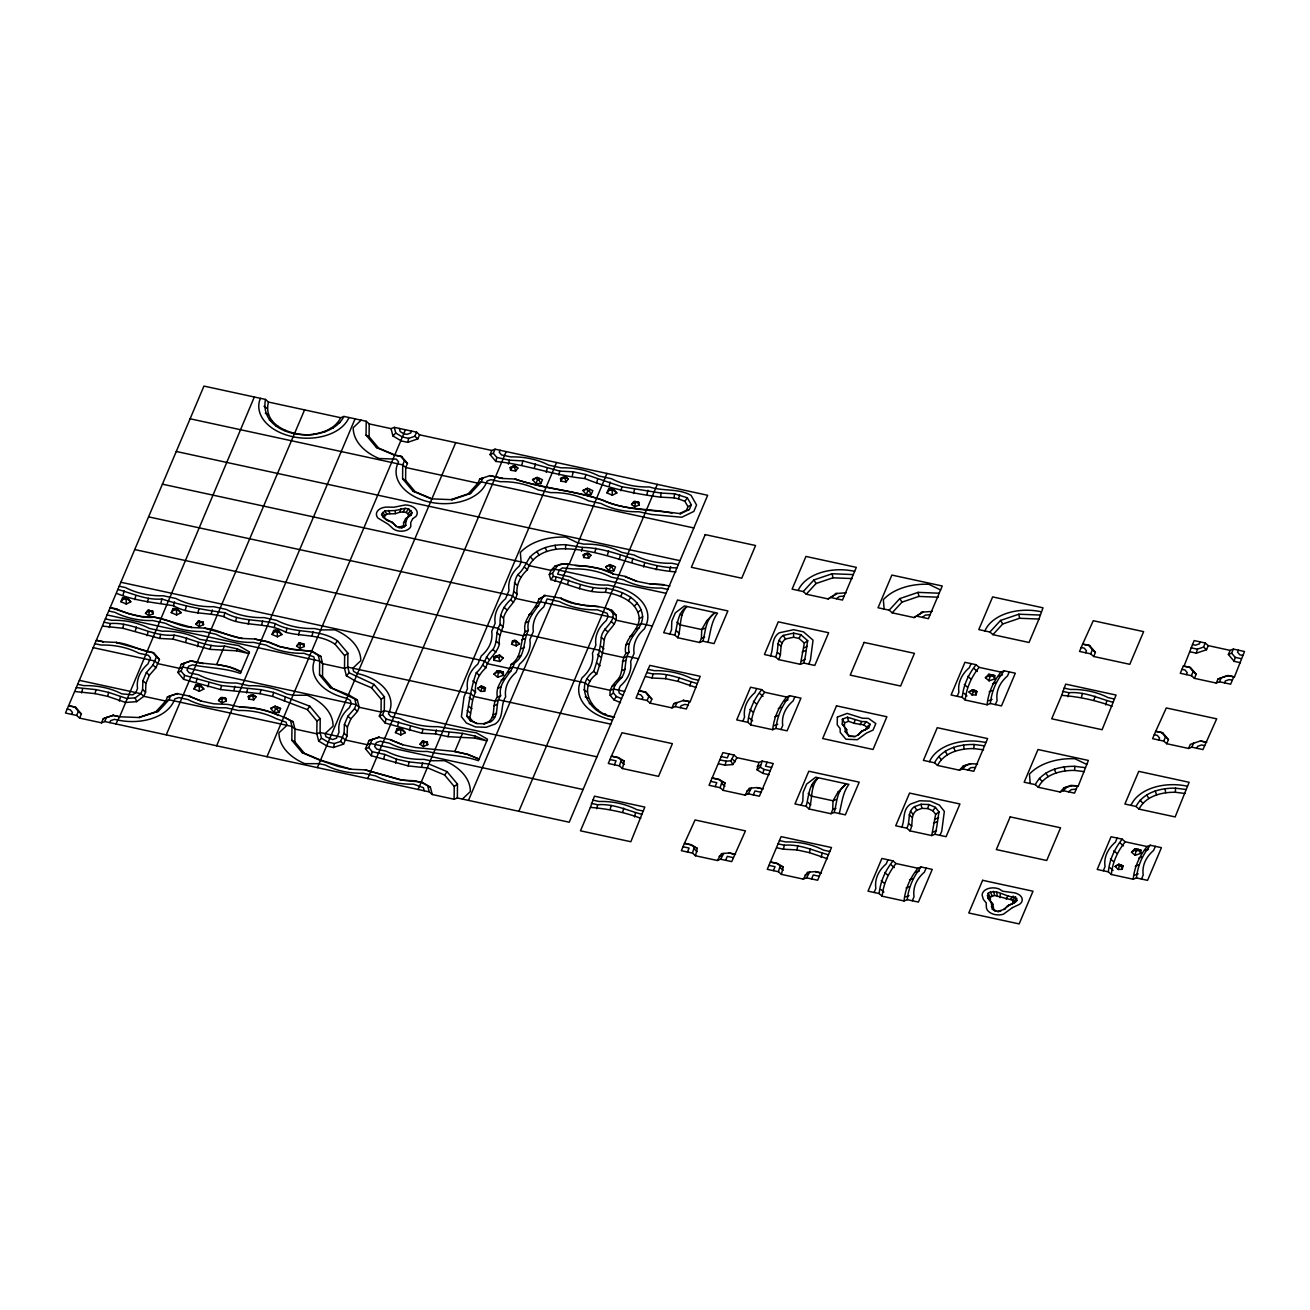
<?xml version="1.0" encoding="UTF-8"?>
<svg xmlns="http://www.w3.org/2000/svg" width="1310" height="1310" viewBox="0 0 1310 1310"><rect width="100%" height="100%" fill="white"/><g stroke="black" fill="none" stroke-linecap="round" stroke-linejoin="round"><path stroke-width="1.5" d="M432.251 794.515L429.238 791.879L104.734 721.532L101.492 722.825L79.632 718.093L76.635 715.44L65.5 713.033L203.951 386.09L265.455 399.419L268.452 402.055L340.698 417.726L343.94 416.433L366.21 421.263L369.207 423.9L391.068 428.632L394.31 427.355L416.58 432.169L419.577 434.822L491.807 450.476L495.049 449.183L707.678 495.278L569.228 822.221L457.354 797.97L454.111 799.264L432.251 794.515L430.4 787.212L421.902 782.168L402.154 780.105L365.228 769.887L351.047 769.248L338.455 766.514L320.426 760.406L302.25 752.742L291.835 740.297L291.966 726.428L290.525 720.729L283.893 716.783L266.994 756.705M351.047 769.248L321.163 760.34L304.428 753.283L294.848 741.837L294.963 729.064L293.129 721.777C276.95 713.18 258.496 707.236 239.828 707.236C253.108 706.909 266.372 709.529 278.342 715.358L277.605 715.424M102.999 626.164L122.747 628.243L159.656 638.445L173.117 639.149L210.042 649.367L236.57 650.808L248.802 653.559L237.061 648.81L224.469 646.076L216.74 664.317L229.332 667.052L241.073 671.817C225.631 662.5 207.373 665.513 190.703 660.895L181.288 664.268L177.832 672.439L183.596 679.333L220.522 689.551L260.019 693.678L272.611 696.412L307.375 709.594L316.954 721.04L316.823 733.813L318.674 741.1L327.173 746.143L333.46 747.519L343.613 744.08L347.068 735.892L347.412 727.05L350.867 718.879L357.45 711.379L359.186 707.285L357.352 699.999L348.853 694.955L329.94 687.341L319.525 674.912L319.656 661.042L318.215 655.344L311.584 651.398L291.835 649.334L279.243 646.6L267.518 641.851L254.91 639.116L268.239 641.785L279.98 646.534L292.572 649.269L312.32 651.332L320.819 656.375L322.653 663.679L322.538 676.451L332.118 687.897M184.53 662.975L181.075 671.162L184.579 675.338L221.505 685.556L261.001 689.699L273.594 692.417L309.799 706.205L320.213 718.65L320.082 732.519L321.523 738.218L328.155 742.164L334.443 743.523L340.616 741.427L344.072 733.256L344.415 724.414L347.87 716.226L354.453 708.743L356.189 704.649L354.748 698.95L329.94 687.341M116.836 593.479C135.028 600.962 154.318 602.485 173.509 605.76C189.049 614.685 207.209 612.147 223.879 616.683C243.185 627.621 266.683 621.399 285.989 632.353C302.446 636.66 320.18 634.089 335.065 644.209L344.645 655.655L344.514 668.411L346.364 675.714L354.863 680.758L371.581 687.816L381.177 699.262L381.046 712.034L379.31 716.111L385.091 723.005L422.017 733.223L435.46 733.928L448.053 736.662L474.597 738.087L486.812 740.854L475.088 736.089L462.495 733.371L422.999 729.228L386.073 719.01L382.569 714.834L384.288 710.74L384.436 696.871L374.021 684.426L349.213 672.832L347.772 667.134L347.903 653.248L337.489 640.819C318.608 627.736 294.75 634.63 275.231 623.593C258.561 619.073 240.401 621.611 224.861 612.687C203.312 610.051 182.565 605.646 161.9 599.03C146.311 600.308 132.359 593.381 117.818 589.484M455.7 442.649L431.923 498.783L415.188 491.725L405.609 480.279L405.723 467.506L407.459 463.429L401.695 456.535L394.654 455.225L376.478 447.561L366.063 435.133L366.21 421.263M401.695 456.535L395.391 455.176L378.656 448.118L369.076 436.672L369.207 423.9M452.245 499.683L451.311 499.552L468.161 493.837L477.97 483.177L479.689 479.083L482.948 477.79L481.212 481.883L470.568 493.477L452.245 499.683L431.186 498.848L413.01 491.184L402.596 478.74L402.727 464.87L404.462 460.776L400.958 456.6M454.111 799.264L454.226 786.491L444.647 775.045L427.911 767.987L408.163 765.924L371.238 755.706L365.474 748.812L368.929 740.641L379.081 737.202L368.929 740.641M457.354 797.97L457.485 784.1L447.07 771.655L428.894 763.992L409.146 761.929L396.553 759.194L384.812 754.445L372.22 751.711L368.716 747.519L372.187 739.348M620.563 702.651L613.964 699.867L610.182 695.364C608.79 688.372 614.243 683.329 618.549 678.727C623.937 670.998 620.416 661.272 625.803 653.543C622.414 638.936 638.691 632.059 639.264 618.598C637.97 601.912 619.794 594.625 605.433 592.284C586.159 593.217 568.884 584.047 550.708 579.609L549.283 574.484L551.019 570.39L554.883 566.182L561.548 563.922L569.195 564.233L606.939 473.434M518.858 811.299L604.991 607.905L610.149 610.083L613.096 613.604C614.341 623.511 602.387 627.817 601.29 637.299C600.16 648.958 597.622 660.306 593.692 671.342C572.274 687.193 591.825 715.637 613.833 716.914M621.546 698.672L616.388 696.494L613.44 692.957C612.327 686.391 617.96 681.871 621.792 677.45C627.179 669.705 623.675 659.978 629.062 652.249C625.672 637.446 642.293 630.519 642.62 616.748C641.261 598.85 621.857 590.843 606.415 588.305C587.699 589.5 571.127 580.133 553.393 576.302L552.542 573.191L557.29 565.822L562.481 564.053L569.195 564.233M598.686 606.546L585.979 605.777L573.387 603.042L560.909 598.359C576.646 608.331 596.083 603.026 612.327 610.624L616.109 615.143C618.009 625.623 605.597 630.175 604.287 639.951C603.157 651.61 600.619 662.958 596.689 673.995C576.285 688.536 593.594 715.637 614.554 716.848M1012.204 904.162L1013.432 902.819L1012.368 900.085L994.634 895.451L990.36 897.072L990.376 901.1L988.084 898.332L988.067 893.305C996.746 888.147 1006.146 897.89 1015.578 897.072L1016.904 900.478L1015.365 902.164L1006.899 906.569L1003.935 909.582L1008.749 905.177L1015.365 902.164M395.309 510.523L384.763 510.933L381.57 514.404L384.944 518.563L384.256 516.779L386.81 514.011L395.26 513.684L395.309 510.523L405.216 508.329L408.687 508.968L412.06 512.603L411.324 514.715L405.543 518.825L403.578 522.788L403.644 525.637L398.486 527.373L399.353 527.635L402.072 527.75L405.805 525.474L405.723 521.904L408.638 515.338L412.06 512.603M858.869 734.451L855.021 736.548L849.699 736.351L846.817 732.896L846.702 729.736L842.281 724.184L842.396 719.141L847.423 717.225L861.751 721.548L866.401 721.663L870.167 724.315L868.645 727.951L860.686 732.093L857.706 735.09L862.586 730.702L868.645 727.951M842.396 719.141L844.524 722.842L844.442 726.886L842.281 724.184M778.549 659.585C782.676 653.1 778.287 643.98 785.525 638.985L793.533 637.25L793.647 633.139L800.819 634.695L807.746 640.721C806.19 648.172 806.059 655.835 803.652 663.024L800.41 664.317L778.549 659.585L775.553 656.932L764.418 654.525L778.255 621.824L828.64 632.746L814.787 665.447L803.652 663.024M675.944 571.88C637.97 569.408 603.91 549.643 565.511 548.808L565.658 544.714C552.984 544.501 539.54 547.514 530.288 556.717C526.014 562.727 523.673 569.719 517.843 574.599C512.456 582.328 515.976 592.054 510.589 599.8C503.646 606.022 499.11 614.832 500.207 624.313C494.82 632.059 498.324 641.769 492.937 649.514C485.027 655.753 484.225 666.446 476.316 672.685C471.223 686.751 469.258 701.407 466.688 716.095L470.323 720.697L476.938 723.546L484.634 723.808L491.234 721.417C499.88 715.063 494.541 703.634 500.617 695.79C497.833 682.15 510.949 674.716 514.47 663.106C526.047 655.278 522.788 641.196 528.307 630.405C525.523 616.764 538.639 609.33 542.16 597.72L545.288 595.46L538.901 598.998C535.397 610.624 522.281 618.058 525.064 631.698C519.53 642.49 522.788 656.556 511.211 664.399C507.707 676.009 494.591 683.443 497.374 697.084C491.184 704.502 496.637 715.555 488.663 721.777L483.603 723.611L484.634 723.808M983.581 749.828L973.903 748.6L974.051 744.489C959.247 744.227 941.808 748.567 934.538 762.797L923.403 760.373L937.256 727.689L987.625 738.594L973.788 771.295L962.654 768.888L959.411 770.182L937.534 765.433L934.538 762.797M1084.336 771.655L1074.642 770.427L1074.79 766.334C1059.986 766.055 1042.547 770.411 1035.293 784.625L1024.158 782.217L1037.995 749.517L1088.381 760.439L1078.326 785.853L1070.663 785.542L1064.015 787.801L1060.15 792.01L1038.29 787.277L1035.293 784.625M1185.075 793.5L1175.397 792.272L1175.528 788.161C1160.726 787.899 1143.286 792.239 1136.032 806.469L1124.897 804.045L1138.75 771.361L1189.12 782.283L1175.152 816.932L1139.029 809.105L1136.032 806.469M1000.103 897.694L1000.234 894.059M76.291 687.57L96.039 689.633L108.632 692.368L126.661 698.476L135.225 697.837L140.858 693.678L142.577 689.584L142.921 680.725L146.376 672.554L152.959 665.054L156.43 656.883L152.926 652.707L116.001 642.49C129.215 643.39 140.498 651.283 153.647 652.642L159.427 659.536L155.972 667.707L149.373 675.207L145.918 683.378L145.574 692.22L143.854 696.314L136.649 701.652L125.678 702.471L107.649 696.347L95.057 693.629L75.309 691.565M476.938 723.546L472.632 721.237L469.848 717.7C471.911 709.234 471.289 700.277 475.514 692.351C474.417 682.854 478.969 674.06 485.895 667.822C487.942 658.341 497.358 653.477 499.405 643.98C497.816 634.695 505.12 627.392 503.531 618.107C505.578 608.61 515.01 603.763 517.041 594.265C515.96 584.784 520.496 575.974 527.422 569.752C532.384 553.983 550.495 548.251 565.511 548.808M619.417 765.875L621.235 759.8L617.649 757.606L611.344 756.247L608.298 763.468L619.417 765.875L622.43 768.528L658.537 776.355L672.39 743.654L622.004 732.732L611.344 756.247M622.43 768.528L624.28 761.143L618.385 757.54L612.081 756.181M674.797 635.104C677.679 625.116 677.024 613.358 686.915 606.497C678.695 615.241 681.544 627.588 677.81 637.741L699.671 642.49L702.913 641.196L714.048 643.603L727.885 610.918L677.516 599.996L663.679 632.697L674.797 635.104L677.81 637.741M699.671 642.49L701.39 638.396L701.734 629.553L706.81 620.727L715.031 612.589C705.124 619.466 705.795 631.207 702.913 641.196M692.482 853.105L694.284 847.013L690.697 844.835L684.409 843.46L681.347 850.698L692.482 853.105L695.479 855.758L717.34 860.49L720.582 859.196L731.717 861.603L745.439 830.884L695.07 819.962L684.409 843.46M695.479 855.758L697.329 848.372L691.434 844.77L685.146 843.411M720.173 787.719L721.974 781.628L718.388 779.45L712.1 778.075L709.038 785.296L720.173 787.719L723.169 790.356L745.03 795.105L748.272 793.811L759.407 796.218L773.26 763.533L762.125 761.11L758.883 762.404L737.006 757.671L734.009 755.018L722.874 752.611L712.1 778.075M723.169 790.356L725.019 782.987L719.125 779.384L712.837 778.025M747.863 722.334C749.107 709.954 754.003 699.393 761.7 689.633L750.564 687.226L736.728 719.91L747.863 722.334L750.859 724.97L772.72 729.703L775.962 728.425L787.097 730.833L800.95 698.132L789.815 695.725L786.573 697.018L764.696 692.269L761.7 689.633M750.859 724.97C752.104 712.607 757 702.029 764.696 692.269M769.216 774.75L762.911 773.375L757.016 769.772L758.883 762.404M757.016 769.772L760.308 767.201L762.125 761.11M772.72 729.703C773.964 717.34 778.861 706.778 786.573 697.018M775.553 656.932C779.417 650.006 775.454 640.59 783.2 635.416L793.647 633.139M775.962 728.425C777.223 716.046 782.103 705.484 789.815 695.725M778.418 871.74L780.22 865.648L776.633 863.454L770.346 862.095L767.283 869.316L778.418 871.74L781.415 874.376L803.276 879.108L806.518 877.831L817.653 880.238L831.506 847.537L781.12 836.631L770.346 862.095M781.415 874.376L783.265 867.007L777.37 863.405L771.082 862.029M800.41 664.317L804.34 643.063L807.746 640.721M806.108 806.338C808.974 796.349 808.319 784.608 818.226 777.731C809.989 786.491 812.855 798.838 809.105 808.99L830.966 813.723L834.208 812.429L845.343 814.853L859.196 782.152L808.81 771.23L794.974 803.931L806.108 806.338L809.105 808.99M830.966 813.723L832.701 809.645L833.029 800.787L838.122 791.977L846.326 783.822C836.435 790.7 837.09 802.441 834.208 812.429M879.157 893.567C880.418 881.204 885.298 870.626 893.011 860.883L881.876 858.459L868.022 891.16L879.157 893.567L882.154 896.22L904.031 900.953L907.273 899.659L918.408 902.082L932.245 869.381L921.11 866.974L917.868 868.252L896.007 863.519L893.011 860.883M882.154 896.22C883.415 883.841 888.295 873.279 896.007 863.519M904.031 900.953C905.276 888.589 910.155 878.011 917.868 868.252M906.847 828.182C910.712 821.239 906.749 811.823 914.511 806.649L921.094 804.258L928.806 804.52L935.422 807.353L939.057 811.971C937.485 819.421 937.354 827.068 934.963 834.274L931.721 835.567L909.844 830.818L906.847 828.182L895.712 825.775L909.566 793.074L959.935 803.996L946.098 836.681L934.963 834.274M907.273 899.659C908.518 887.296 913.397 876.717 921.11 866.974M909.844 830.818C913.987 824.35 909.582 815.213 916.82 810.219L921.88 808.385L927.791 808.581L932.867 810.775L935.651 814.296L931.721 835.567M962.228 697.395C963.489 685.032 968.368 674.47 976.081 664.71L964.946 662.303L951.093 694.988L962.228 697.395L965.224 700.048L987.101 704.78L990.344 703.503L1001.479 705.91L1015.315 673.209L1004.18 670.802L1000.938 672.096L979.078 667.347L976.081 664.71M965.224 700.048C966.485 687.684 971.365 677.106 979.078 667.347M987.101 704.78C988.346 692.417 993.226 681.839 1000.938 672.096M990.344 703.503C991.588 691.123 996.468 680.561 1004.18 670.802M1108.342 871.854C1109.586 859.491 1114.483 848.913 1122.195 839.153L1111.06 836.746L1097.207 869.447L1108.342 871.854L1111.338 874.49L1133.199 879.239L1136.458 877.946L1147.576 880.353L1161.43 847.668L1150.295 845.245L1147.052 846.538L1125.192 841.806L1122.195 839.153M1111.338 874.49C1112.599 862.127 1117.479 851.565 1125.192 841.806M1133.199 879.239C1134.46 866.876 1139.34 856.298 1147.052 846.538M1136.458 877.946C1137.702 865.582 1142.582 855.004 1150.295 845.245M870.167 724.315L866.762 726.984L863.732 724.856L854.415 723.382L854.759 719.812M148.783 615.651L149.16 611.868L148.161 611.164L145.476 613.326L148.783 615.651L153.204 613.751L152.746 611.115L147.686 610.378L145.476 613.326M199.169 626.573L199.529 622.79L198.53 622.086L195.845 624.248L199.169 626.573L203.574 624.657L203.115 622.037L198.056 621.284L195.845 624.248M221.848 702.88L222.209 699.098L221.226 698.394L218.524 700.555L221.848 702.88L226.27 700.965L225.795 698.345L223.994 697.51L226.27 700.965M299.908 648.401L300.268 644.618L299.286 643.914L296.6 646.076L299.908 648.401L304.329 646.501L303.854 643.881L298.795 643.128L296.6 646.076M423.343 746.553L423.703 742.77L422.704 742.066L420.019 744.227L423.343 746.553L427.748 744.653L427.289 742.017L422.229 741.264L420.019 744.227M634.842 506.839L635.219 503.04L634.22 502.352L631.535 504.514L634.842 506.839L639.264 504.923L638.805 502.303L633.745 501.55L631.535 504.514M491.807 450.476L490.071 454.57L495.851 461.447C526.26 464.313 554.441 475.677 584.866 478.527C609.183 488.515 634.613 493.788 660.567 497.161L661.157 493.084L674.617 493.788L687.341 497.8L691.336 504.825L689.371 509.475L680.594 513.733C654.492 509.77 627.064 510.867 602.453 500.273C573.878 490.3 543.732 489.105 515.158 479.133C544.027 488.581 574.337 490.399 603.173 500.207C624.33 510.671 650.923 508.247 672.014 513.143M660.567 497.161L674.011 497.849L674.617 493.788M497.603 677.254L498.373 673.078L497.276 672.145L493.952 674.142L497.603 677.254L503.417 675.272L503.335 672.03L497.227 670.704L493.952 674.142M989.066 680.856L989.82 676.681L988.722 675.747L985.398 677.745L989.066 680.856L994.879 678.891L994.781 675.649L992.325 674.912L994.879 678.891M1135.18 855.315L1135.934 851.14L1134.837 850.206L1131.513 852.204L1135.18 855.315L1140.977 853.334L1140.895 850.092L1134.787 848.765L1131.513 852.204M343.94 416.433C328.548 446.448 258.119 438.916 265.455 399.419M314.973 434.232C295.585 437.409 262.098 426.994 268.452 402.055M81.597 692.924L82.579 688.929M109.287 627.539L110.269 623.544C132.67 621.71 151.698 636.987 174.099 635.154C191.129 638.085 206.603 647.664 224.469 646.076M95.057 693.629L96.039 689.633M123.14 594.838L124.122 590.843M122.747 628.243L123.73 624.248M107.649 696.347L108.632 692.368M134.864 599.603L135.847 595.608M135.339 630.962L136.322 626.966M119.374 701.112L120.356 697.116M147.457 602.322L148.439 598.326M147.064 635.727L148.046 631.731M160.917 603.026L161.9 599.03M159.656 638.445L160.639 634.466M173.509 605.76L174.492 601.765M173.117 639.149L174.099 635.154M185.25 610.509L186.233 606.514M185.709 641.884L186.691 637.888M197.843 613.244L198.825 609.248M183.596 679.333L184.579 675.338M197.45 646.649L198.432 642.653M211.287 613.948L212.269 609.952M196.189 682.068L197.171 678.072M210.042 649.367L211.025 645.371M223.879 616.683L224.861 612.687M207.93 686.817L208.912 682.821M235.62 621.431L236.602 617.436M220.522 689.551L221.505 685.556M236.57 650.808L237.061 648.81M248.212 624.166L249.195 620.17M233.966 690.255L234.948 686.26M261.656 624.87L262.639 620.875M246.558 692.99L247.541 688.995M274.248 627.588L275.231 623.593M260.019 693.678L261.001 689.699M285.989 632.353L286.972 628.358M272.611 696.412L273.594 692.417M298.582 635.088L299.564 631.092M284.352 701.178L285.318 697.182M312.042 635.776L313.008 631.797M391.068 428.632L392.902 435.935L401.4 440.979L407.705 442.338L408.687 438.359L414.844 436.263L416.58 432.169M333.46 747.519L334.443 743.523M371.238 755.706L372.22 751.711M385.091 723.005L386.073 719.01M383.83 758.441L384.812 754.445M397.683 725.74L398.666 721.745M395.571 763.19L396.553 759.194M409.424 730.489L410.407 726.51M408.163 765.924L409.146 761.929M422.017 733.223L422.999 729.228M495.851 461.447L496.834 457.452L493.33 453.276L495.049 449.183M421.624 766.628L422.606 762.633M435.46 733.928L436.443 729.932M508.444 464.182L509.426 460.187L522.87 460.891L559.796 471.109L573.256 471.813L585.848 474.548L621.906 486.78L661.157 493.084M448.053 736.662L449.035 732.667M521.888 464.886L522.87 460.891M462.495 733.371L454.767 751.612L467.359 754.347L479.1 759.096L467.719 754.314L455.503 751.547L415.27 747.47L402.678 744.751L390.937 739.986L402.678 744.751M534.496 467.621L535.479 463.625M474.597 738.087L475.088 736.089M546.221 472.37L547.203 468.374M558.813 475.104L559.796 471.109M572.274 475.808L573.256 471.813M555.063 581.378L556.046 577.383M584.866 478.527L585.848 474.548M567.656 584.096L568.638 580.117M596.59 483.292L597.573 479.296M581.493 551.412L582.475 547.416C615.258 547.94 643.996 567.721 676.926 567.885M579.397 588.861L580.379 584.866M609.183 486.026L610.165 482.031M594.953 552.116L595.935 548.12M591.989 591.596L592.971 587.6M620.924 490.775L621.906 486.78M607.545 554.834L608.528 550.855M605.433 592.284L606.415 588.305M633.516 493.51L634.499 489.514M619.286 559.599L620.269 555.604M646.976 494.214L647.959 490.218M631.879 562.334L632.861 558.338M643.603 567.083L644.585 563.087M590.401 807.386L594.445 796.169L644.815 807.075L630.847 841.74L580.477 830.818L590.401 807.386C607.725 808.761 624.477 812.249 640.77 818.292M596.705 808.745L597.688 804.749C613.26 803.472 627.228 810.415 641.753 814.312M656.195 569.817L657.178 565.822M610.149 809.449L611.131 805.453M669.656 570.521L670.638 566.526M689.42 701.767L686.358 708.988L675.223 706.581L671.981 707.875L650.12 703.142L647.107 700.49L635.989 698.083L649.825 665.382L700.195 676.304L690.141 701.718L683.116 700.408L690.141 701.718M645.781 676.599L652.085 677.974L653.068 673.979C668.64 672.685 682.608 679.628 697.133 683.525M622.741 812.184L623.724 808.188M652.085 677.974L665.529 678.678L666.512 674.683M634.482 816.932L635.465 812.937M696.15 687.521L678.121 681.396L679.104 677.401M689.862 686.162L690.845 682.166M718.846 763.828L725.134 765.187L726.117 761.192L730.8 760.799L734.009 755.018M762.911 773.375L763.894 769.396L760.308 767.201M777.092 847.848L783.38 849.207L784.362 845.212C799.951 843.935 813.903 850.878 828.444 854.775M831.342 597.638L842.477 600.062L856.331 567.361L805.945 556.439L792.108 589.14L803.243 591.547L806.24 594.2L828.1 598.932L836.959 593.479L828.1 598.932M783.38 849.207L796.84 849.912L797.823 845.916M827.462 858.771L809.433 852.646L810.415 848.651M821.157 857.395L822.14 853.399M917.278 616.273L928.413 618.68L942.267 585.996L891.881 575.074L878.044 607.758L889.179 610.182L892.176 612.818L914.036 617.567L922.895 612.097L914.036 617.567M1038.961 619.041L1043.006 607.824L992.636 596.901L978.783 629.602L989.918 632.01L992.914 634.662L1029.038 642.49L1038.961 619.041L1019.573 618.271L1002.723 623.986L992.914 634.662M1061.657 695.348L1065.685 684.131L1116.071 695.053L1102.103 729.719L1051.717 718.797L1061.657 695.348C1078.981 696.724 1095.733 700.228 1112.026 706.27M1067.945 696.724L1068.927 692.728C1084.516 691.434 1098.468 698.377 1113.009 702.275M1081.405 697.411L1082.371 693.432M1093.997 700.146L1094.98 696.15M1105.722 704.911L1106.704 700.916M1184.076 665.988L1194.13 640.574L1205.265 642.997L1208.262 645.633L1230.123 650.382L1233.365 649.089L1244.5 651.496L1234.446 676.91L1227.421 675.6L1218.005 678.989L1216.269 683.067L1194.409 678.334L1191.412 675.682L1180.277 673.274L1183.339 666.053L1190.381 667.347L1196.145 674.241L1194.409 678.334M1190.086 651.807L1196.374 653.166L1197.356 649.17L1203.53 647.075L1205.265 642.997M1240.455 662.713L1234.167 661.353L1235.15 657.358L1231.629 653.166L1233.365 649.089M927.791 808.581L928.806 804.52M484.651 691.254L483.275 686.702L481.458 686.063L477.56 688.389L480.688 691.418L484.651 691.254L485.502 687.947L483.275 686.702M511.604 644.274L512.456 640.967L514.404 640.344L519.562 643.832L516.206 645.895L511.604 644.274L514.404 640.344M976.097 694.857L974.722 690.321L972.364 689.944L976.965 691.565L976.097 694.857L972.135 695.02L969.007 692.008L972.921 689.682M1122.212 869.316L1120.836 864.764L1118.478 864.387L1123.079 866.008L1122.212 869.316L1118.249 869.48L1115.121 866.45L1119.018 864.125M480.688 691.418L481.818 687.996L480.459 686.686L477.56 688.389M972.135 695.02L973.264 691.598L971.905 690.288L969.007 692.008M1118.249 869.48L1119.379 866.057L1118.019 864.747L1115.121 866.45M674.011 497.849L678.416 498.815L679.743 494.885M395.26 513.684L399.845 512.226L401.056 508.706M71.591 714.359L72.427 712.378L70.216 709.742L67.17 709.07M120.88 601.699L122.567 597.737L124.696 597.54L127.479 597.851L130.787 601.798L126.268 604.041L120.88 601.699L124.696 597.54M76.635 715.44L78.371 711.363L74.85 707.171L68.562 705.812M79.632 718.093L81.367 713.999L75.587 707.105L69.299 705.746M101.492 722.825L103.228 718.748L106.47 717.454L113.364 715.293L119.668 716.668L254.32 397.012M104.734 721.532L106.47 717.454M109.778 722.629L110.613 720.647L114.494 719.337L117.556 719.992A45.965 30.228 3.6 0 0 174.001 700.85L174.836 698.869L178.717 697.559L188.067 699.589A54.742 35.976 3.6 0 0 225.844 707.777L238.436 710.495A54.742 35.976 3.6 0 1 276.214 718.699L286.137 722.219L286.939 725.331L278.964 732.847A52.302 34.387 3.6 0 0 304.804 763.681L319.034 763.664L325.339 765.04A54.742 35.976 3.6 0 0 363.116 773.227L375.708 775.946A54.742 35.976 3.6 0 0 413.485 784.133L423.425 787.67L424.211 790.782M115.87 723.955L119.668 716.668M171.25 612.621L172.936 608.642L175.065 608.462L171.25 612.621L176.637 614.963L181.157 612.72L176.473 608.495L181.157 612.72M167.434 696.969L165.715 701.047L155.906 711.723L139.056 717.438L158.314 711.363L168.957 699.769L170.693 695.675L177.587 693.53L167.434 696.969L170.693 695.675M166.239 734.877L304.575 409.899M193.945 688.913L195.616 684.95L197.745 684.77L200.545 685.081L203.852 689.027L199.316 691.271L193.945 688.913L197.745 684.77M216.625 745.783L355.075 418.84M272.005 634.449L273.675 630.487L275.82 630.29L278.604 630.601L281.912 634.548L277.392 636.807L272.005 634.449L275.82 630.29M278.915 712.476L277.016 708.726L277.654 707.236L280.586 708.514L278.915 712.476L273.986 712.345L270.679 708.399L275.198 706.155L280.586 708.514M405.445 429.762L283.893 716.783M411.536 431.088L410.701 433.053L406.82 434.38L403.775 433.725L400.139 431.563L399.353 428.435M407.705 442.338L417.841 438.899L419.577 434.822M317.364 767.627L431.923 498.783M500.092 450.28L499.257 452.261L501.468 454.897L510.818 456.912A54.742 35.976 3.6 0 1 548.595 465.115L561.188 467.834A54.742 35.976 3.6 0 1 598.965 476.021L611.557 478.756A54.742 35.976 3.6 0 0 649.334 486.943C663.007 491.479 678.121 488.106 691.058 495.344L696.56 505.005L693.858 511.408L681.773 517.254L651.43 514.453L638.838 511.735A54.742 35.976 3.6 0 1 601.061 503.531L588.468 500.813A54.742 35.976 3.6 0 0 550.691 492.625L538.099 489.891A54.742 35.976 3.6 0 0 500.322 481.703L490.972 479.673L487.091 480.999L486.256 482.964A45.965 30.228 3.6 0 1 429.795 502.107A45.965 30.228 3.6 0 1 397.7 463.773L398.535 461.791L396.324 459.155L379.032 458.516A52.302 34.387 3.6 0 1 353.209 427.682L361.167 420.166M367.733 778.549L506.184 451.606M395.423 732.601L397.11 728.622L399.239 728.442L402.039 728.753L405.347 732.699L400.811 734.943L395.423 732.601L399.239 728.442M540.784 483.668L542.471 479.706L537.084 477.348L532.564 479.607L535.856 483.554L540.784 483.668L538.901 479.918L539.54 478.428M418.119 789.455L556.57 462.512M591.17 494.591L592.841 490.628L587.453 488.27L582.934 490.529L586.241 494.476L591.17 494.591L589.271 490.841L589.909 489.35M468.489 800.377L568.458 564.299C583.556 566.722 599.456 565.986 613.276 573.78L600.799 569.097L588.206 566.362L575.483 565.592M606.939 492.871L608.61 488.908L610.755 488.728L613.538 489.023L616.846 492.969L612.327 495.229L606.939 492.871L610.755 488.728M613.85 570.898L615.52 566.935L610.133 564.577L605.613 566.837L608.921 570.783L613.85 570.898L611.966 567.148L612.589 565.658M657.309 484.356L604.991 607.905M680.594 513.733L679.743 513.504L686.473 510.245L687.979 506.692L691.336 504.825M614.39 764.794L616.06 760.832L609.969 759.505M642.08 699.393L642.915 697.428L640.705 694.775L637.659 694.12M669.77 634.007L671.49 629.93L671.833 621.071L675.289 612.9L684.393 605.941L717.553 613.129C711.084 621.955 710.56 632.419 707.957 642.293M647.107 700.49L648.843 696.412L645.339 692.22L639.034 690.845M650.12 703.142L651.84 699.049L646.076 692.155L639.771 690.796M671.981 707.875L673.7 703.781L676.959 702.504L675.223 706.581M680.267 707.678L681.102 705.697L684.983 704.387L688.028 705.042M687.439 852.008L689.109 848.061L683.018 846.735M715.129 786.622L716.799 782.676L710.708 781.35M728.982 753.938L727.296 757.884L721.204 756.558M742.819 721.237L744.555 717.143A54.742 35.976 3.6 0 1 754.937 692.63L756.672 688.536M770.509 655.851C773.866 648.139 770.886 638.347 779.253 632.812L793.631 629.701L803.489 631.846L813.035 640.131L810.432 660.043L808.696 664.121M725.134 765.187L732.83 764.532L737.006 757.671M717.34 860.49L721.515 853.612L729.212 852.957L735.516 854.333M745.03 795.105L749.205 788.227L756.902 787.572L763.206 788.931M720.582 859.196L723.808 853.416M748.272 793.811L751.498 788.03M725.625 860.293L727.296 856.331L733.387 857.657M753.316 794.908L754.986 790.945L761.077 792.272M767.152 762.207L765.482 766.17L771.574 767.48M781.006 729.506L782.741 725.429A54.742 35.976 3.6 0 1 793.123 700.899L794.842 696.822M773.375 870.642L775.062 866.68L768.954 865.37M801.065 805.257L802.801 801.163L803.145 792.321L806.6 784.133L815.704 777.19L848.847 784.379C842.379 793.189 841.855 803.669 839.251 813.526M865.533 729.883L866.762 726.984M803.276 879.108L807.451 872.247L815.148 871.592L821.452 872.951M806.518 877.831L809.744 872.051M811.561 878.912L813.232 874.965L819.34 876.275M874.13 892.47L875.85 888.393A54.742 35.976 3.6 0 1 886.231 863.863L887.967 859.786M901.82 827.085C905.161 819.389 902.181 809.58 910.565 804.062L919.636 800.77L930.247 801.13L939.352 805.044L944.346 811.381L941.726 831.277L939.99 835.371M957.201 696.314L958.92 692.22A54.742 35.976 3.6 0 1 969.302 667.707L971.038 663.613M912.3 900.756L914.036 896.662A54.742 35.976 3.6 0 1 924.418 872.149L926.154 868.055M995.371 704.583L997.106 700.506A54.742 35.976 3.6 0 1 1007.488 675.976L1009.224 671.899M1082.6 644.209L1079.538 651.43L1090.673 653.854L1093.67 656.49L1129.793 664.317L1143.63 631.633L1093.26 620.711L1082.6 644.209L1089.625 645.519L1095.406 652.413L1093.67 656.49M1085.63 652.757L1086.465 650.775L1084.254 648.139L1081.208 647.484M1090.673 653.854L1092.393 649.76L1088.888 645.584M1077.59 785.902L1074.528 793.139L1063.392 790.716L1060.15 792.01M1155.649 731.438L1152.587 738.66L1163.722 741.083L1166.719 743.72L1188.579 748.452L1191.838 747.175L1202.957 749.582L1216.679 718.846L1166.309 707.94L1155.649 731.438L1162.69 732.749L1168.454 739.626L1166.719 743.72M1103.298 870.757L1105.034 866.68A54.742 35.976 3.6 0 1 1115.416 842.15L1117.152 838.072M1158.695 739.986L1159.53 738.005L1157.32 735.368L1154.274 734.713M1186.385 674.601L1187.22 672.62L1185.01 669.983L1181.964 669.312M1200.222 641.9L1199.387 643.881L1195.506 645.191L1192.444 644.536M1163.722 741.083L1165.458 736.99L1161.954 732.798M1191.412 675.682L1193.148 671.604L1189.644 667.412L1183.339 666.053M1196.374 653.166L1206.526 649.727L1208.262 645.633M1188.579 748.452L1190.315 744.375L1200.468 740.936L1206.756 742.295M1234.167 661.353L1228.387 654.46L1230.123 650.382M1191.838 747.175L1193.557 743.081M1216.269 683.067L1219.528 681.773L1221.247 677.696M1141.485 879.043L1143.221 874.949A54.742 35.976 3.6 0 1 1153.602 850.436L1155.338 846.342M1196.865 748.256L1197.7 746.291L1201.597 744.964L1204.643 745.619M1224.555 682.87L1225.39 680.889L1229.288 679.579L1232.333 680.234M1238.409 650.169L1237.573 652.151L1239.784 654.787L1242.83 655.458M1233.709 676.975L1230.647 684.197L1219.528 681.773M273.986 712.345L275.624 708.694L274.183 706.974L270.679 708.399M535.856 483.554L537.493 479.886L536.068 478.183L532.564 479.607M586.241 494.476L587.879 490.808L586.438 489.105L582.934 490.529M608.921 570.783L610.558 567.115L609.117 565.412L605.613 566.837M620.743 596.476L622.496 592.726M804.34 643.063L799.018 638.428L800.819 634.695M1006.211 899.2L1007.865 895.958M860.015 724.774L861.751 721.548M399.845 512.226L403.169 511.915L405.216 508.329M314.04 434.101C324.552 432.431 335.753 427.797 340.698 417.726M937.534 765.433C944.215 752.349 960.279 748.337 973.903 748.6M1038.29 787.277C1044.971 774.177 1061.018 770.182 1074.642 770.427M1139.029 809.105C1145.71 796.021 1161.774 792.01 1175.397 792.272M248.72 699.082L250.652 695.233L248.261 696.462L248.72 699.082L253.78 699.835L255.99 696.871L253.55 695.102L252.683 696.265L253.78 699.835M510.605 470.274L512.521 466.425L514.437 465.607L517.876 468.079L515.665 471.027L510.605 470.274L510.147 467.654L512.521 466.425M560.975 481.196L562.891 477.348L560.516 478.576L560.975 481.196L566.035 481.949L568.245 478.985L565.805 477.217L564.938 478.379L566.035 481.949M583.67 557.503L585.586 553.655L583.196 554.883L583.67 557.503L588.714 558.256L590.925 555.293L588.485 553.524L587.617 554.687L588.714 558.256M687.979 506.692L684.917 501.304L687.341 497.8M335.065 644.209L337.489 640.819M307.375 709.594L309.799 706.205M371.581 687.816L374.021 684.426M444.647 775.045L447.07 771.655M628.456 600.717L630.896 597.327M613.964 699.867L616.388 696.494M148.161 611.164L149.029 610.001M198.53 622.086L199.398 620.924M218.524 700.555L220.735 697.591L225.795 698.345M221.226 698.394L222.094 697.231M299.286 643.914L300.154 642.768M515.665 471.027L514.568 467.457L515.436 466.294L517.876 468.079M422.704 742.066L423.572 740.903M634.22 502.352L635.088 501.19M932.867 810.775L935.422 807.353M403.169 511.915L405.953 512.439L408.687 508.968M550.708 579.609L553.393 576.302M863.732 724.856L866.401 721.663M493.772 660.191L496.457 656.064L493.69 656.949L493.772 660.191L499.88 661.517L503.155 658.078L499.503 654.967L493.69 656.949M1010.534 899.315L1013.269 896.106M803.243 591.547L813.887 579.953L832.194 573.747L853.269 574.582M806.24 594.2L816.048 583.523L832.898 577.808L852.286 578.578M889.179 610.182L899.823 598.588L918.13 592.366L939.204 593.217M892.176 612.818L901.984 602.142L918.834 596.427L938.222 597.213M989.918 632.01L1000.578 620.416L1018.885 614.21L1039.944 615.045M959.411 770.182L963.276 765.957L969.924 763.714L977.571 764.008M962.654 768.888L965.667 765.597L970.874 763.828L969.924 763.714M1063.392 790.716L1066.422 787.425L1071.613 785.673M496.49 656.998L498.799 657.489L500.076 656.146L503.155 658.078M497.276 672.145L498.57 670.802M985.398 677.745L988.673 674.322L990.016 674.404L988.722 675.747M1134.837 850.206L1136.13 848.864M392.902 435.935L395.751 433.053L394.31 427.355M346.364 675.714L349.213 672.832M318.674 741.1L321.523 738.218M634.367 606.055L637.299 603.14M408.638 515.338L407.868 513.667L411.078 510.507M462.381 799.067L470.356 791.551A52.302 34.387 3.6 0 0 444.516 760.701L430.286 760.717L423.982 759.358A54.742 35.976 3.6 0 1 386.204 751.17L376.854 749.14L374.644 746.503L376.33 742.557L380.211 741.231L389.561 743.261A54.742 35.976 3.6 0 0 427.338 751.449C444.237 755.444 461.808 754.838 478.396 760.733L487.517 739.217L476.463 732.83L437.835 726.657A54.742 35.976 3.6 0 1 400.058 718.469L390.707 716.455L388.497 713.819L389.332 711.838A45.965 30.228 3.6 0 0 357.221 673.504L353.585 671.342L352.799 668.215L360.774 660.715A52.302 34.387 3.6 0 0 334.934 629.864L320.704 629.881L314.4 628.522A54.742 35.976 3.6 0 1 276.623 620.334L264.031 617.6A54.742 35.976 3.6 0 1 226.253 609.412L213.661 606.677A54.742 35.976 3.6 0 1 175.868 598.49L163.275 595.772A54.742 35.976 3.6 0 1 125.498 587.568L119.21 586.209M1012.368 900.085L1015.578 897.072M1013.449 901.378L1016.92 898.676M1006.899 906.569L1008.749 905.177M836.386 598.736L839.464 596.443L844.148 596.099M922.322 617.354L925.4 615.078L930.1 614.734M967.681 769.969L970.759 767.693L975.459 767.349M1068.436 791.813L1071.514 789.537L1076.198 789.177M344.645 655.655L347.903 653.248M316.954 721.04L320.213 718.65M381.177 699.262L384.436 696.871M638.052 612.163L641.31 609.756M454.226 786.491L457.485 784.1M610.182 695.364L613.44 692.957M860.686 732.093L862.586 730.702M1000.791 911.285L997.794 911.514L1005.032 908.927M411.324 514.715L405.543 518.825M935.651 814.296L939.057 811.971M1013.432 902.819L1016.904 900.478M514.093 641.589L516.893 641.605L519.562 643.832M480.459 686.686L481.458 686.063M855.021 736.548L848.864 736.007L845.245 731.7L845.114 727.754L846.702 729.736M639.264 618.598L642.62 616.748M124.057 599.03L127.528 599.292L130.787 601.798M174.426 609.952L177.898 610.214M536.068 478.183L537.428 477.511M275.182 631.797L278.653 632.042L281.912 634.548M586.438 489.105L587.453 488.27M197.122 686.26L200.594 686.522L203.852 689.027M610.116 490.218L613.588 490.464L616.846 492.969M274.183 706.974L275.198 706.155M609.117 565.412L610.133 564.577M398.6 729.932L402.088 730.194L405.347 732.699M499.503 654.967L500.076 656.146M493.641 705.91L496.981 704.371M493.297 714.752L496.654 713.213M802.211 652.036L805.552 650.497M801.867 660.879L805.224 659.339M933.506 823.269L936.863 821.73M933.162 832.128L936.519 830.589M803.963 647.877L807.304 646.37M935.274 819.11L938.615 817.604M149.16 611.868L151.076 611.033L153.204 613.751M510.147 467.654L514.568 465.754M199.529 622.79L201.445 621.955L203.574 624.657M560.516 478.576L564.807 476.529L568.245 478.985M300.268 644.618L302.184 643.8L304.329 646.501M635.219 503.04L637.135 502.221L639.264 504.923M222.209 699.098L224.125 698.263M248.261 696.462L252.683 694.546L255.99 696.871M583.196 554.883L587.502 552.836L590.925 555.293M423.703 742.77L425.619 741.935L427.748 744.653M403.578 522.788L405.723 521.904M490.071 454.57L493.33 453.276M177.832 672.439L181.075 671.162M549.283 574.484L552.542 573.191M538.901 598.998L542.16 597.72M535.446 607.185L538.688 605.891M528.863 614.668L532.106 613.391M525.392 622.84L528.65 621.562M525.064 631.698L528.307 630.405M521.593 639.87L524.851 638.576M521.265 648.728L524.508 647.435M517.794 656.899L521.053 655.606M379.31 716.111L382.569 714.834M511.211 664.399L514.47 663.106M507.756 672.57L510.998 671.277M501.173 680.07L504.416 678.776M636.185 629.013L639.444 627.719M497.702 688.241L500.96 686.948M629.602 636.513L632.861 635.219M626.147 644.684L629.389 643.39M365.474 748.812L368.716 747.519M497.374 697.084L500.617 695.79M706.81 620.727L708.448 620.088M625.803 653.543L629.062 652.249M704.976 628.26L701.734 629.553L679.874 624.804L676.877 622.168M622.348 661.714L625.591 660.42M701.39 638.396L704.649 637.102M622.004 670.556L625.247 669.263M618.549 678.727L621.792 677.45M611.966 686.227L615.209 684.933M784.837 701.096L788.08 699.818M778.255 708.595L781.497 707.302M774.783 716.767L778.042 715.489M774.456 725.625L777.698 724.332M757.147 766.497L760.389 765.204M999.203 676.173L1002.461 674.879M992.62 683.673L995.878 682.379M989.165 691.844L992.407 690.55M746.765 791.011L750.008 789.717M988.821 700.703L992.063 699.409M838.122 791.977L839.743 791.322M836.288 799.493L833.029 800.787L811.168 796.054L808.172 793.401M832.701 809.645L835.944 808.352M719.075 856.396L722.318 855.119M1228.387 654.46L1231.629 653.166M805.011 875.031L808.254 873.737M916.132 872.345L919.391 871.052M909.549 879.845L912.792 878.551M906.094 888.016L909.337 886.723M905.75 896.859L908.993 895.581M1145.317 850.632L1148.559 849.338M1138.734 858.132L1141.976 856.838M1135.279 866.303L1138.521 865.009M1134.935 875.146L1138.177 873.852M844.524 722.842L848.553 721.302L854.415 723.382M479.689 479.083L489.842 475.645L502.434 478.379L489.842 475.645M181.288 664.268L191.44 660.829L203.296 663.613M103.228 718.748L113.364 715.293M498.373 673.078L500.895 672.226L503.417 675.272M492.085 717.618L495.245 716.554M673.7 703.781L683.853 700.342M989.82 676.681L992.341 675.829M1218.005 678.989L1228.158 675.534L1234.446 676.91M1135.934 851.14L1138.456 850.288L1140.977 853.334M336.883 423.523L339.814 422.737M686.473 510.245L689.371 509.475M330.89 428.386L333.28 428.026M468.161 493.837L470.568 493.477M554.883 566.182L557.29 565.822M155.906 711.723L158.314 711.363M963.276 765.957L965.667 765.597M1064.015 787.801L1066.422 787.425M488.663 721.777L491.234 721.417M116.393 609.084L128.855 613.784L141.447 616.519L154.907 617.223L191.833 627.441C178.618 626.524 167.336 618.648 154.171 617.272C138.582 618.566 124.63 611.623 110.089 607.725M636.856 581.329L625.132 576.58L636.856 581.329L650.186 583.998L663.646 584.702L650.186 583.998M241.466 638.412L242.203 638.347C229.037 636.987 217.755 629.095 204.54 628.194L241.466 638.412L255.647 639.051M96.252 640.426L103.277 641.72L96.989 640.361M201.183 701.079L189.442 696.314L201.183 701.079L213.776 703.798L227.956 704.436L240.549 707.171M365.228 769.887L401.417 780.17L415.614 780.809M1200.468 740.936L1206.019 742.361M756.902 787.572L762.469 788.997M729.212 852.957L734.779 854.382M815.148 871.592L820.715 873.017M403.644 525.637L405.805 525.474M835.289 593.594L846.276 592.775M921.225 612.212L932.212 611.393M512.456 640.967L516.418 640.803M481.818 687.996L482.948 687.947M973.264 691.598L974.394 691.565M1119.379 866.057L1120.508 866.008M323.095 432.005L324.815 431.956M537.493 479.886L538.901 479.918M608.61 488.908L613.538 489.023M587.879 490.808L589.271 490.841M610.558 567.115L611.966 567.148M122.567 597.737L127.479 597.851M172.936 608.642L177.865 608.773M273.675 630.487L278.604 630.601M195.616 684.95L200.545 685.081M275.624 708.694L277.016 708.726M397.11 728.622L402.039 728.753M139.99 717.569L118.932 716.734L112.644 715.358M1070.663 785.542L1078.326 785.853M501.697 478.428L515.894 479.067M544.059 595.297L561.646 598.293M191.096 627.49L205.277 628.129M102.54 641.785L116.737 642.424M402.563 526.817L404.446 526.931M284.123 430.319L285.629 430.515M396.373 526.473L391.788 521.986L396.373 526.473L399.353 527.635M604.041 713.835L605.548 714.015M565.658 544.714L582.475 547.416M974.051 744.489L984.563 745.832M1074.79 766.334L1085.319 767.66M1175.528 788.161L1186.058 789.504M561.548 563.922L562.481 564.053M512.652 467.179L514.568 467.457M563.022 478.101L564.938 478.379M633.745 501.55L638.805 502.303M585.717 554.408L587.617 554.687M147.686 610.378L152.746 611.115M198.056 621.284L203.115 622.037M298.795 643.128L303.854 643.881M250.783 695.987L252.683 696.265M422.229 741.264L427.289 742.017M400.663 527.455L402.072 527.75M408.687 438.359L402.383 436.983L395.751 433.053M496.834 457.452L509.426 460.187M190.114 418.791L402.727 464.87L405.723 467.506L477.97 483.177L481.212 481.883L693.841 527.963M1191.068 647.811L1197.356 649.17M1235.15 657.358L1241.438 658.717M1083.337 644.16L1089.625 645.519M176.261 451.475L679.988 560.664M678.318 564.61L672.014 563.251A54.742 35.976 3.6 0 1 634.236 555.063L621.644 552.329A54.742 35.976 3.6 0 0 583.867 544.141L577.563 542.782L565.74 537.116A52.302 34.387 3.6 0 0 520.332 552.509L521.118 561.925L519.399 566.002A54.742 35.976 3.6 0 0 509 590.532L505.545 598.703A54.742 35.976 3.6 0 0 495.164 623.216L491.708 631.404A54.742 35.976 3.6 0 1 481.31 655.917L477.855 664.088A54.742 35.976 3.6 0 0 467.474 688.618L464.018 696.789L461.398 716.685L466.393 723.022L475.497 726.935L486.108 727.296L495.18 724.004C504.743 717.389 499.847 705.451 505.66 696.887A54.742 35.976 3.6 0 1 516.042 672.374L519.497 664.186A54.742 35.976 3.6 0 0 529.879 639.673L533.35 631.502A54.742 35.976 3.6 0 1 543.732 606.972L547.138 598.932L559.534 601.617A54.742 35.976 3.6 0 0 597.311 609.805L607.234 613.326L608.02 616.453L606.284 620.547A54.742 35.976 3.6 0 0 595.903 645.06L592.447 653.231A54.742 35.976 3.6 0 1 582.066 677.761L580.33 681.839A45.965 30.228 3.6 0 0 612.441 720.173M612.54 573.846L625.869 576.515M662.909 584.768L669.934 586.078M667.822 589.402L661.517 588.043A54.742 35.976 3.6 0 1 623.74 579.839L611.148 577.12A54.742 35.976 3.6 0 0 573.371 568.933L562.383 567.918L559.304 570.194L557.634 574.157L570.014 576.842A54.742 35.976 3.6 0 0 607.807 585.03L614.095 586.389A45.965 30.228 3.6 0 1 646.207 624.723L644.471 628.816A54.742 35.976 3.6 0 0 634.089 653.33L630.634 661.517A54.742 35.976 3.6 0 1 620.252 686.031L618.517 690.124L619.303 693.236L622.938 695.397M162.424 484.176L526.161 563.022L529.158 565.658L551.019 570.39L554.261 569.113L666.151 593.348M1064.015 688.094L1070.319 689.453A54.742 35.976 3.6 0 1 1108.096 697.64L1114.384 699M988.673 674.322L994.781 675.649M1062.623 691.352L1068.927 692.728M793.533 637.25L799.018 638.428M1156.386 731.373L1162.69 732.749M148.57 516.861L512.308 595.706L515.321 598.359L537.182 603.091L540.424 601.798L613.064 617.55L616.06 620.187L637.921 624.919L641.163 623.642L652.298 626.049M134.733 549.561L498.471 628.407L501.468 631.043L523.329 635.792L526.571 634.499L599.21 650.235L602.207 652.888L624.084 657.62L627.326 656.326L638.461 658.75M648.155 669.344L654.443 670.704A54.742 35.976 3.6 0 1 692.22 678.891L698.525 680.25M646.763 672.603L653.068 673.979M665.529 678.678L678.121 681.396M120.88 582.262L484.618 661.091L487.631 663.744L509.492 668.477L512.734 667.183L585.374 682.936L588.37 685.572L610.231 690.321L613.473 689.027L624.608 691.434M497.227 670.704L503.335 672.03M110.826 607.66L117.13 609.035M108.714 611L115.002 612.359A54.742 35.976 3.6 0 0 152.779 620.547L165.387 623.282A54.742 35.976 3.6 0 0 203.165 631.469L215.757 634.187A54.742 35.976 3.6 0 0 253.534 642.391L266.127 645.109A54.742 35.976 3.6 0 0 303.904 653.297L313.827 656.818L314.629 659.945A45.965 30.228 3.6 0 0 346.724 698.279L350.36 700.441L351.145 703.552L349.426 707.646A54.742 35.976 3.6 0 0 339.028 732.159L336.474 738.234L332.576 739.544L325.895 736.728L325.109 733.616L333.084 726.1A52.302 34.387 3.6 0 0 307.244 695.25L293.014 695.266L286.71 693.907A54.742 35.976 3.6 0 0 248.933 685.719L236.34 682.985A54.742 35.976 3.6 0 1 198.563 674.797L189.213 672.783L187.002 670.13L188.673 666.184L192.57 664.858C208.454 668.067 224.845 667.969 240.385 673.438L249.49 651.938L238.453 645.535L199.808 639.378A54.742 35.976 3.6 0 0 162.031 631.191L149.438 628.456A54.742 35.976 3.6 0 0 111.661 620.269L105.357 618.909M107.043 614.947L319.656 661.042L322.653 663.679L344.514 668.411L347.772 667.134L470.781 693.792L473.778 696.429L495.639 701.178L498.881 699.884L610.771 724.135M103.981 622.168L110.269 623.544M1134.787 848.765L1140.895 850.092M719.829 759.833L726.117 761.192M763.894 769.396L770.198 770.755M94.86 643.685L101.165 645.06A54.742 35.976 3.6 0 1 138.942 653.248L148.292 655.262L150.503 657.898L147.932 663.974A54.742 35.976 3.6 0 0 137.55 688.487L135.814 692.581L132.736 694.857L121.748 693.841A54.742 35.976 3.6 0 0 83.971 685.654L77.667 684.295M93.19 647.648L154.695 660.977L157.691 663.613L179.552 668.362L182.81 667.068L356.189 704.649L359.186 707.285L381.046 712.034L384.288 710.74L596.918 756.836M176.85 693.579L190.179 696.249M378.344 737.252L391.674 739.921M79.353 680.332L140.858 693.678L143.854 696.314L165.715 701.047L168.957 699.769L291.966 726.428L294.963 729.064L316.823 733.813L320.082 732.519L342.336 737.35L345.349 739.986L367.209 744.719L370.452 743.441L583.081 789.521M592.775 800.115L599.063 801.474A54.742 35.976 3.6 0 1 636.84 809.678L643.144 811.037M779.45 840.578L785.754 841.953A54.742 35.976 3.6 0 1 823.532 850.141L829.819 851.5M591.383 803.39L597.688 804.749M778.075 843.853L784.362 845.212M796.84 849.912L809.433 852.646M414.877 780.875L421.165 782.234L430.4 787.212M994.634 910.827L995.616 911.105L993.782 909.811L992.849 904.211L991.162 902.213L992.341 909.222L998.138 911.645M470.323 720.697L472.632 721.237M376.478 447.561L378.656 448.118M275.739 425.734L277.916 426.274M413.01 491.184L415.188 491.725M610.149 610.083L612.327 610.624M595.657 709.25L597.835 709.791M302.25 752.742L304.428 753.283M480.901 686.325L485.502 687.947M269.32 419.921L272.022 420.936M589.238 703.437L591.923 704.452M678.416 498.815L684.917 501.304M848.864 736.007L849.699 736.351M318.215 655.344L320.819 656.375M354.748 698.95L357.352 699.999M290.525 720.729L293.129 721.777M992.341 909.222L993.782 909.811M721.974 781.628L725.019 782.987M621.235 759.8L624.28 761.143M780.22 865.648L783.265 867.007M694.284 847.013L697.329 848.372M390.298 521.314L385.877 519.333L392.427 522.854M940.58 589.942L928.757 584.276A52.302 34.387 3.6 0 0 883.349 599.669L884.135 609.084M1086.694 764.401L1074.871 758.736A52.302 34.387 3.6 0 0 1029.447 774.128L1030.249 783.544M466.688 716.095L469.848 717.7M366.063 435.133L369.076 436.672M402.596 478.74L405.609 480.279M265.324 413.289L268.337 414.828M613.096 613.604L616.109 615.143M585.242 696.805L588.239 698.345M319.525 674.912L322.538 676.451M291.835 740.297L294.848 741.837M974.722 690.321L976.965 691.565M1120.836 864.764L1123.079 866.008M405.953 512.439L407.868 513.667M263.998 406.296L267.109 408.392M583.916 689.813L587.027 691.909M991.326 906.618L992.98 907.715M845.245 731.7L846.817 732.896M777.78 643.603L780.891 645.994M777.452 652.445L780.547 654.853M909.091 814.836L912.186 817.243M908.747 823.695L911.858 826.086M469.209 697.477L472.32 699.867M468.882 706.336L471.977 708.726M467.13 710.462L470.225 712.886M382.438 516.615L387.711 520.725M1203.53 647.075L1206.526 649.727M1193.148 671.604L1196.145 674.241M1092.393 649.76L1095.406 652.413M1165.458 736.99L1168.454 739.626M974.345 668.788L977.342 671.441M967.762 676.288L970.759 678.94M964.307 684.459L967.304 687.111M963.963 693.317L966.96 695.954M1120.459 843.247L1123.456 845.883M1113.877 850.747L1116.873 853.383M1110.405 858.918L1113.418 861.554M1110.078 867.76L1113.074 870.413M680.332 613.997L681.839 615.307M759.98 693.727L762.977 696.363M676.533 631.011L679.53 633.663M753.397 701.21L756.394 703.863M749.926 709.398L752.923 712.034M749.582 718.24L752.595 720.877M811.643 785.23L813.133 786.557M414.844 436.263L417.841 438.899M891.275 864.96L894.271 867.613M611.328 621.628L614.325 624.28M807.844 802.26L810.841 804.897M884.692 872.46L887.689 875.096M604.745 629.127L607.742 631.764M881.237 880.631L884.234 883.284M404.462 460.776L407.459 463.429M524.426 567.099L527.422 569.752M601.29 637.299L604.287 639.951M880.893 889.49L883.89 892.126M732.29 759.112L735.287 761.749M600.946 646.158L603.943 648.794M517.843 574.599L520.84 577.235M648.843 696.412L651.84 699.049M597.491 654.329L600.488 656.965M514.388 582.77L517.385 585.406M597.147 663.171L600.144 665.824M514.044 591.629L517.041 594.265M721.892 783.626L724.905 786.278M593.692 671.342L596.689 673.995M510.589 599.8L513.585 602.436M587.093 678.842L590.106 681.495M504.006 607.3L507.003 609.936M500.535 615.471L503.531 618.107M780.154 867.646L783.151 870.282M500.207 624.313L503.204 626.966M496.736 632.484L499.732 635.137M496.408 641.343L499.405 643.98M621.153 761.798L624.149 764.434M492.937 649.514L495.933 652.151M486.354 657.014L489.35 659.65M694.202 849.011L697.215 851.664M482.899 665.185L485.895 667.822M476.316 672.685L479.313 675.321M472.844 680.856L475.841 683.492M472.517 689.699L475.514 692.351M354.453 708.743L357.45 711.379M347.87 716.226L350.867 718.879M344.415 724.414L347.412 727.05M344.072 733.256L347.068 735.892M340.616 741.427L343.613 744.08M156.43 656.883L159.427 659.536M152.959 665.054L155.972 667.707M146.376 672.554L149.373 675.207M142.921 680.725L145.918 683.378M142.577 689.584L145.574 692.22M78.371 711.363L81.367 713.999M381.57 514.404L384.256 516.779M515.534 640.295L516.893 641.605M779.204 640.279L782.103 643.128M910.499 811.512L913.414 814.378M382.438 512.357L384.944 515.158M1140.159 800.164L1142.828 803.308M1039.419 778.32L1042.089 781.464M938.664 756.492L941.333 759.636M530.288 556.717L532.957 559.861M612.147 488.761L613.588 490.464M400.647 728.475L402.088 730.194M277.212 630.323L278.653 632.042M126.104 597.573L127.528 599.292M199.153 684.803L200.594 686.522M988.084 898.332L992.849 904.211M987.281 895.565L989.738 898.889M384.763 510.933L386.81 514.011M914.511 806.649L916.82 810.219M783.2 635.416L785.525 638.985M988.067 893.305L990.36 897.072M1146.676 794.875L1148.837 798.429M1000.578 620.416L1002.723 623.986M1045.937 773.031L1048.082 776.601M899.823 598.588L901.984 602.142M945.198 751.203L947.343 754.756M813.887 579.953L816.048 583.523M536.805 551.412L538.967 554.981M730.8 760.799L732.83 764.532M990.278 891.799L992.145 895.876M388.661 510.392L389.938 513.585M1155.158 790.945L1156.632 794.826M1054.403 769.117L1055.893 772.982M953.664 747.273L955.137 751.154M545.271 547.498L546.761 551.379M135.225 697.837L136.649 701.652M993.406 891.275L994.634 895.451M847.423 717.225L848.553 721.302M498.799 657.489L499.88 661.517M427.797 786.18L429.238 791.879M921.094 804.258L921.88 808.385M1164.999 788.669L1165.687 792.714M1064.244 766.825L1064.948 770.886M1018.885 614.21L1019.573 618.271M963.505 744.981L964.193 749.042M918.13 592.366L918.834 596.427M832.194 573.747L832.898 577.808M555.112 545.206L555.817 549.267M996.664 891.881L997.237 895.925M515.894 642.227L516.206 645.895M1138.439 849.355L1138.456 850.288M500.862 671.293L500.895 672.226M612.228 491.135L612.327 495.229M400.729 730.865L400.811 734.943M277.294 632.714L277.392 636.807M199.235 687.193L199.316 691.271M176.555 610.886L176.637 614.963M126.169 599.964L126.268 604.041M348.968 417.53A45.965 30.228 3.6 0 1 292.523 436.656A45.965 30.228 3.6 0 1 260.412 398.322M1131.005 805.372A45.965 30.228 3.6 0 1 1187.449 786.229M929.51 761.7A45.965 30.228 3.6 0 1 985.955 742.557M984.891 630.929A45.965 30.228 3.6 0 1 1041.335 611.786M798.199 590.466A45.965 30.228 3.6 0 1 854.644 571.324M837.368 717.094L837.205 724.823L840.087 728.458L840.234 732.437L845.916 739.233L857.395 739.692L866.369 733.125L873.049 730.096L875.817 723.546L868.481 718.388L862.504 718.24L847.095 713.41L837.368 717.094M705.206 534.611L691.369 567.295L741.738 578.218L755.575 545.517L705.206 534.611M836.5 705.844L822.664 738.545L873.033 749.467L886.886 716.767L836.5 705.844M864.076 642.424L850.223 675.125L900.609 686.031L914.446 653.346L864.076 642.424M982.615 880.304L968.778 912.988L1019.147 923.91L1033.001 891.209L982.615 880.304M1010.19 816.883L996.337 849.568L1046.723 860.49L1060.56 827.789L1010.19 816.883M412.634 518.776L410.734 522.575L410.816 526.522A10.464 6.878 3.6 0 1 393.311 528.913L388.333 524.327L377.902 518.039A11.512 7.565 3.6 0 1 387.956 507.085L393.999 507.216L405.298 504.956A11.512 7.565 3.6 0 1 415.909 516.435L412.634 518.776M1012.483 907.584L1003.509 914.134A11.512 7.565 3.6 0 1 986.332 906.897L986.201 902.901L983.319 899.282L982.172 895.336A11.512 7.565 3.6 0 1 999.006 888.933L1002.756 891.226L1014.595 892.847A10.464 6.878 3.6 0 1 1019.164 904.539L1012.483 907.584"/></g></svg>
